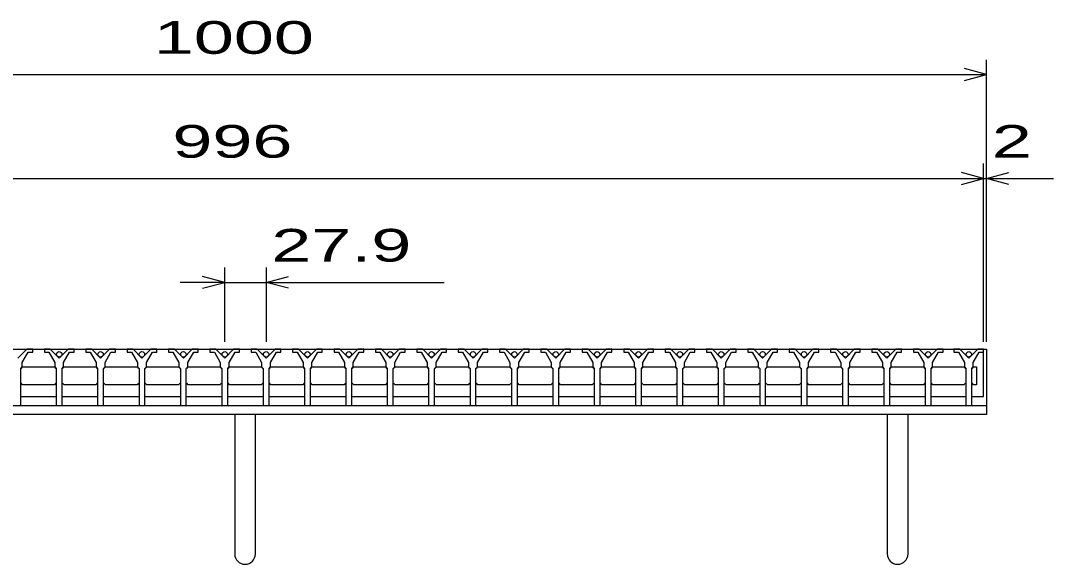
# Model space of a CAD drawing. Units: millimetres, scale not verified. Extents: x -1820 to 1731, y -1282 to 1054.
# Drawn here: x -1072 to -376, y -632 to -266 of the extents above; entities that cross this region are included whole.
import ezdxf
from ezdxf.enums import TextEntityAlignment as Align

# ---------------------------------------------------------------- set-up
doc = ezdxf.new("R2010")
doc.units = ezdxf.units.MM
doc.header["$LTSCALE"] = 10
for name, color, linetype, lineweight in [('16', 3, 'Continuous', 25), ('19', 6, 'Continuous', 25), ('22', 2, 'Continuous', 25)]:
    doc.layers.add(name, color=color, linetype=linetype, lineweight=lineweight)
doc.styles.add('ベクトル', font='')
doc.styles.get('ベクトル').set_extended_font_data('ベクトル')

msp = doc.modelspace()

# ---------------------------------------------------------------- linework, layer by layer
at = {"layer": '16'}
for p, q in [((-1419, -487), (-423, -487)), ((-1068.2, -487), (-1074.2, -493)), ((-1064.2, -487), (-1068.2, -487)), ((-1064.2, -489), (-1064.2, -487)), ((-1056.3, -487), (-1056.3, -489)), ((-1052.3, -487), (-1056.3, -487)), ((-1046.3, -493), (-1052.3, -487)), ((-1040.3, -487), (-1046.3, -493)), ((-1036.3, -487), (-1040.3, -487)), ((-1036.3, -489), (-1036.3, -487)), ((-1028.4, -487), (-1028.4, -489)), ((-1024.4, -487), (-1028.4, -487)), ((-1018.4, -493), (-1024.4, -487)), ((-1012.4, -487), (-1018.4, -493)), ((-1008.4, -487), (-1012.4, -487)), ((-1008.4, -489), (-1008.4, -487)), ((-1000.5, -487), (-1000.5, -489)), ((-996.5, -487), (-1000.5, -487)), ((-990.5, -493), (-996.5, -487)), ((-984.5, -487), (-990.5, -493)), ((-980.5, -487), (-984.5, -487)), ((-980.5, -489), (-980.5, -487)), ((-972.6, -487), (-972.6, -489)), ((-968.6, -487), (-972.6, -487)), ((-962.6, -493), (-968.6, -487)), ((-956.6, -487), (-962.6, -493)), ((-952.6, -487), (-956.6, -487)), ((-952.6, -489), (-952.6, -487)), ((-944.7, -487), (-944.7, -489)), ((-940.7, -487), (-944.7, -487)), ((-934.7, -493), (-940.7, -487)), ((-928.7, -487), (-934.7, -493)), ((-924.7, -487), (-928.7, -487)), ((-924.7, -489), (-924.7, -487)), ((-916.8, -487), (-916.8, -489)), ((-912.8, -487), (-916.8, -487)), ((-906.8, -493), (-912.8, -487)), ((-900.8, -487), (-906.8, -493)), ((-896.8, -487), (-900.8, -487)), ((-896.8, -489), (-896.8, -487)), ((-888.9, -487), (-888.9, -489)), ((-884.9, -487), (-888.9, -487)), ((-878.9, -493), (-884.9, -487)), ((-872.9, -487), (-878.9, -493)), ((-868.9, -487), (-872.9, -487)), ((-868.9, -489), (-868.9, -487)), ((-861, -487), (-861, -489)), ((-857, -487), (-861, -487)), ((-851, -493), (-857, -487)), ((-845, -487), (-851, -493)), ((-841, -487), (-845, -487)), ((-841, -489), (-841, -487)), ((-833.1, -487), (-833.1, -489)), ((-829.1, -487), (-833.1, -487)), ((-823.1, -493), (-829.1, -487)), ((-817.1, -487), (-823.1, -493)), ((-813.1, -487), (-817.1, -487)), ((-813.1, -489), (-813.1, -487)), ((-805.2, -487), (-805.2, -489)), ((-801.2, -487), (-805.2, -487)), ((-795.2, -493), (-801.2, -487)), ((-789.2, -487), (-795.2, -493)), ((-785.2, -487), (-789.2, -487)), ((-785.2, -489), (-785.2, -487)), ((-777.3, -487), (-777.3, -489)), ((-773.3, -487), (-777.3, -487)), ((-767.3, -493), (-773.3, -487)), ((-761.3, -487), (-767.3, -493)), ((-757.3, -487), (-761.3, -487)), ((-757.3, -489), (-757.3, -487)), ((-749.4, -487), (-749.4, -489)), ((-745.4, -487), (-749.4, -487)), ((-739.4, -493), (-745.4, -487)), ((-733.4, -487), (-739.4, -493)), ((-729.4, -487), (-733.4, -487)), ((-729.4, -489), (-729.4, -487)), ((-721.5, -487), (-721.5, -489)), ((-717.5, -487), (-721.5, -487)), ((-711.5, -493), (-717.5, -487)), ((-705.5, -487), (-711.5, -493)), ((-701.5, -487), (-705.5, -487)), ((-701.5, -489), (-701.5, -487)), ((-693.6, -487), (-693.6, -489)), ((-689.6, -487), (-693.6, -487)), ((-683.6, -493), (-689.6, -487)), ((-677.6, -487), (-683.6, -493)), ((-673.6, -487), (-677.6, -487)), ((-673.6, -489), (-673.6, -487)), ((-665.7, -487), (-665.7, -489)), ((-661.7, -487), (-665.7, -487)), ((-655.7, -493), (-661.7, -487)), ((-649.7, -487), (-655.7, -493)), ((-645.7, -487), (-649.7, -487)), ((-645.7, -489), (-645.7, -487)), ((-637.8, -487), (-637.8, -489)), ((-633.8, -487), (-637.8, -487)), ((-627.8, -493), (-633.8, -487)), ((-621.8, -487), (-627.8, -493)), ((-617.8, -487), (-621.8, -487)), ((-617.8, -489), (-617.8, -487)), ((-609.9, -487), (-609.9, -489)), ((-605.9, -487), (-609.9, -487)), ((-599.9, -493), (-605.9, -487)), ((-593.9, -487), (-599.9, -493)), ((-589.9, -487), (-593.9, -487)), ((-589.9, -489), (-589.9, -487)), ((-582, -487), (-582, -489)), ((-578, -487), (-582, -487)), ((-572, -493), (-578, -487)), ((-566, -487), (-572, -493)), ((-562, -487), (-566, -487)), ((-562, -489), (-562, -487)), ((-554.1, -487), (-554.1, -489)), ((-550.1, -487), (-554.1, -487)), ((-544.1, -493), (-550.1, -487)), ((-538.1, -487), (-544.1, -493)), ((-534.1, -487), (-538.1, -487)), ((-534.1, -489), (-534.1, -487)), ((-526.2, -487), (-526.2, -489)), ((-522.2, -487), (-526.2, -487)), ((-516.2, -493), (-522.2, -487)), ((-510.2, -487), (-516.2, -493)), ((-506.2, -487), (-510.2, -487)), ((-506.2, -489), (-506.2, -487)), ((-498.3, -487), (-498.3, -489)), ((-494.3, -487), (-498.3, -487)), ((-488.3, -493), (-494.3, -487)), ((-482.3, -487), (-488.3, -493)), ((-478.3, -487), (-482.3, -487)), ((-478.3, -489), (-478.3, -487)), ((-470.4, -487), (-470.4, -489)), ((-466.4, -487), (-470.4, -487)), ((-460.4, -493), (-466.4, -487)), ((-454.4, -487), (-460.4, -493)), ((-450.4, -487), (-454.4, -487)), ((-450.4, -489), (-450.4, -487)), ((-443, -487), (-443, -489)), ((-439, -487), (-443, -487)), ((-433, -493), (-439, -487)), ((-427, -487), (-433, -493)), ((-423, -487), (-427, -487)), ((-423, -489), (-423, -487)), ((-423, -519), (-423, -487)), ((-1071.2, -496), (-1067.2, -489)), ((-1067.2, -489), (-1064.2, -489)), ((-1056.3, -489), (-1053.3, -489)), ((-1053.3, -489), (-1049.3, -496)), ((-1043.3, -496), (-1039.3, -489)), ((-1039.3, -489), (-1036.3, -489)), ((-1028.4, -489), (-1025.4, -489)), ((-1025.4, -489), (-1021.4, -496)), ((-1015.4, -496), (-1011.4, -489)), ((-1011.4, -489), (-1008.4, -489)), ((-1000.5, -489), (-997.5, -489)), ((-997.5, -489), (-993.5, -496)), ((-987.5, -496), (-983.5, -489)), ((-983.5, -489), (-980.5, -489)), ((-972.6, -489), (-969.6, -489)), ((-969.6, -489), (-965.6, -496)), ((-959.6, -496), (-955.6, -489)), ((-955.6, -489), (-952.6, -489)), ((-944.7, -489), (-941.7, -489)), ((-941.7, -489), (-937.7, -496)), ((-931.7, -496), (-927.7, -489)), ((-927.7, -489), (-924.7, -489)), ((-916.8, -489), (-913.8, -489)), ((-913.8, -489), (-909.8, -496)), ((-903.8, -496), (-899.8, -489)), ((-899.8, -489), (-896.8, -489)), ((-888.9, -489), (-885.9, -489)), ((-885.9, -489), (-881.9, -496)), ((-875.9, -496), (-871.9, -489)), ((-871.9, -489), (-868.9, -489)), ((-861, -489), (-858, -489)), ((-858, -489), (-854, -496)), ((-848, -496), (-844, -489)), ((-844, -489), (-841, -489)), ((-833.1, -489), (-830.1, -489)), ((-830.1, -489), (-826.1, -496)), ((-820.1, -496), (-816.1, -489)), ((-816.1, -489), (-813.1, -489)), ((-805.2, -489), (-802.2, -489)), ((-802.2, -489), (-798.2, -496)), ((-792.2, -496), (-788.2, -489)), ((-788.2, -489), (-785.2, -489)), ((-777.3, -489), (-774.3, -489)), ((-774.3, -489), (-770.3, -496)), ((-764.3, -496), (-760.3, -489)), ((-760.3, -489), (-757.3, -489)), ((-749.4, -489), (-746.4, -489)), ((-746.4, -489), (-742.4, -496)), ((-736.4, -496), (-732.4, -489)), ((-732.4, -489), (-729.4, -489)), ((-721.5, -489), (-718.5, -489)), ((-718.5, -489), (-714.5, -496)), ((-708.5, -496), (-704.5, -489)), ((-704.5, -489), (-701.5, -489)), ((-693.6, -489), (-690.6, -489)), ((-690.6, -489), (-686.6, -496)), ((-680.6, -496), (-676.6, -489)), ((-676.6, -489), (-673.6, -489)), ((-665.7, -489), (-662.7, -489)), ((-662.7, -489), (-658.7, -496)), ((-652.7, -496), (-648.7, -489)), ((-648.7, -489), (-645.7, -489)), ((-637.8, -489), (-634.8, -489)), ((-634.8, -489), (-630.8, -496)), ((-624.8, -496), (-620.8, -489)), ((-620.8, -489), (-617.8, -489)), ((-609.9, -489), (-606.9, -489)), ((-606.9, -489), (-602.9, -496)), ((-596.9, -496), (-592.9, -489)), ((-592.9, -489), (-589.9, -489)), ((-582, -489), (-579, -489)), ((-579, -489), (-575, -496)), ((-569, -496), (-565, -489)), ((-565, -489), (-562, -489)), ((-554.1, -489), (-551.1, -489)), ((-551.1, -489), (-547.1, -496)), ((-541.1, -496), (-537.1, -489)), ((-537.1, -489), (-534.1, -489)), ((-526.2, -489), (-523.2, -489)), ((-523.2, -489), (-519.2, -496)), ((-513.2, -496), (-509.2, -489)), ((-509.2, -489), (-506.2, -489)), ((-498.3, -489), (-495.3, -489)), ((-495.3, -489), (-491.3, -496)), ((-485.3, -496), (-481.3, -489)), ((-481.3, -489), (-478.3, -489)), ((-470.4, -489), (-467.4, -489)), ((-467.4, -489), (-463.4, -496)), ((-457.4, -496), (-453.4, -489)), ((-453.4, -489), (-450.4, -489)), ((-443, -489), (-440, -489)), ((-440, -489), (-436, -496)), ((-430, -496), (-426, -489)), ((-426, -489), (-423, -489)), ((-1072.2, -500), (-1071.2, -499)), ((-1072.2, -525), (-1072.2, -500)), ((-1071.95, -500), (-1070.95, -499)), ((-1071.2, -499), (-1071.2, -496)), ((-1070.95, -499), (-1049.55, -499)), ((-1049.55, -499), (-1048.55, -500)), ((-1049.3, -496), (-1049.3, -499)), ((-1049.3, -499), (-1048.3, -500)), ((-1048.3, -500), (-1048.3, -525)), ((-1044.3, -500), (-1043.3, -499)), ((-1044.3, -525), (-1044.3, -500)), ((-1044.05, -500), (-1043.05, -499)), ((-1043.3, -499), (-1043.3, -496)), ((-1043.05, -499), (-1021.65, -499)), ((-1021.65, -499), (-1020.65, -500)), ((-1021.4, -496), (-1021.4, -499)), ((-1021.4, -499), (-1020.4, -500)), ((-1020.4, -500), (-1020.4, -525)), ((-1016.4, -500), (-1015.4, -499)), ((-1016.4, -525), (-1016.4, -500)), ((-1016.15, -500), (-1015.15, -499)), ((-1015.4, -499), (-1015.4, -496)), ((-1015.15, -499), (-993.75, -499)), ((-993.75, -499), (-992.75, -500)), ((-993.5, -496), (-993.5, -499)), ((-993.5, -499), (-992.5, -500)), ((-992.5, -500), (-992.5, -525)), ((-988.5, -500), (-987.5, -499)), ((-988.5, -525), (-988.5, -500)), ((-988.25, -500), (-987.25, -499)), ((-987.5, -499), (-987.5, -496)), ((-987.25, -499), (-965.85, -499)), ((-965.85, -499), (-964.85, -500)), ((-965.6, -496), (-965.6, -499)), ((-965.6, -499), (-964.6, -500)), ((-964.6, -500), (-964.6, -525)), ((-960.6, -500), (-959.6, -499)), ((-960.6, -525), (-960.6, -500)), ((-960.35, -500), (-959.35, -499)), ((-959.6, -499), (-959.6, -496)), ((-959.35, -499), (-937.95, -499)), ((-937.95, -499), (-936.95, -500)), ((-937.7, -496), (-937.7, -499)), ((-937.7, -499), (-936.7, -500)), ((-936.7, -500), (-936.7, -525)), ((-932.7, -500), (-931.7, -499)), ((-932.7, -525), (-932.7, -500)), ((-932.45, -500), (-931.45, -499)), ((-931.7, -499), (-931.7, -496)), ((-931.45, -499), (-910.05, -499)), ((-910.05, -499), (-909.05, -500)), ((-909.8, -496), (-909.8, -499)), ((-909.8, -499), (-908.8, -500)), ((-908.8, -500), (-908.8, -525)), ((-904.8, -500), (-903.8, -499)), ((-904.8, -525), (-904.8, -500)), ((-904.55, -500), (-903.55, -499)), ((-903.8, -499), (-903.8, -496)), ((-903.55, -499), (-882.15, -499)), ((-882.15, -499), (-881.15, -500)), ((-881.9, -496), (-881.9, -499)), ((-881.9, -499), (-880.9, -500)), ((-880.9, -500), (-880.9, -525)), ((-876.9, -500), (-875.9, -499)), ((-876.9, -525), (-876.9, -500)), ((-876.65, -500), (-875.65, -499)), ((-875.9, -499), (-875.9, -496)), ((-875.65, -499), (-854.25, -499)), ((-854.25, -499), (-853.25, -500)), ((-854, -496), (-854, -499)), ((-854, -499), (-853, -500)), ((-853, -500), (-853, -525)), ((-849, -500), (-848, -499)), ((-849, -525), (-849, -500)), ((-848.75, -500), (-847.75, -499)), ((-848, -499), (-848, -496)), ((-847.75, -499), (-826.35, -499)), ((-826.35, -499), (-825.35, -500)), ((-826.1, -496), (-826.1, -499)), ((-826.1, -499), (-825.1, -500)), ((-825.1, -500), (-825.1, -525)), ((-821.1, -500), (-820.1, -499)), ((-821.1, -525), (-821.1, -500)), ((-820.85, -500), (-819.85, -499)), ((-820.1, -499), (-820.1, -496)), ((-819.85, -499), (-798.45, -499)), ((-798.45, -499), (-797.45, -500)), ((-798.2, -496), (-798.2, -499)), ((-798.2, -499), (-797.2, -500)), ((-797.2, -500), (-797.2, -525)), ((-793.2, -500), (-792.2, -499)), ((-793.2, -525), (-793.2, -500)), ((-792.95, -500), (-791.95, -499)), ((-792.2, -499), (-792.2, -496)), ((-791.95, -499), (-770.55, -499)), ((-770.55, -499), (-769.55, -500)), ((-770.3, -496), (-770.3, -499)), ((-770.3, -499), (-769.3, -500)), ((-769.3, -500), (-769.3, -525)), ((-765.3, -500), (-764.3, -499)), ((-765.3, -525), (-765.3, -500)), ((-765.05, -500), (-764.05, -499)), ((-764.3, -499), (-764.3, -496)), ((-764.05, -499), (-742.65, -499)), ((-742.65, -499), (-741.65, -500)), ((-742.4, -496), (-742.4, -499)), ((-742.4, -499), (-741.4, -500)), ((-741.4, -500), (-741.4, -525)), ((-737.4, -500), (-736.4, -499)), ((-737.4, -525), (-737.4, -500)), ((-737.15, -500), (-736.15, -499)), ((-736.4, -499), (-736.4, -496)), ((-736.15, -499), (-714.75, -499)), ((-714.75, -499), (-713.75, -500)), ((-714.5, -496), (-714.5, -499)), ((-714.5, -499), (-713.5, -500)), ((-713.5, -500), (-713.5, -525)), ((-709.5, -500), (-708.5, -499)), ((-709.5, -525), (-709.5, -500)), ((-709.25, -500), (-708.25, -499)), ((-708.5, -499), (-708.5, -496)), ((-708.25, -499), (-686.85, -499)), ((-686.85, -499), (-685.85, -500)), ((-686.6, -496), (-686.6, -499)), ((-686.6, -499), (-685.6, -500)), ((-685.6, -500), (-685.6, -525)), ((-681.6, -500), (-680.6, -499)), ((-681.6, -525), (-681.6, -500)), ((-681.35, -500), (-680.35, -499)), ((-680.6, -499), (-680.6, -496)), ((-680.35, -499), (-658.95, -499)), ((-658.95, -499), (-657.95, -500)), ((-658.7, -496), (-658.7, -499)), ((-658.7, -499), (-657.7, -500)), ((-657.7, -500), (-657.7, -525)), ((-653.7, -500), (-652.7, -499)), ((-653.7, -525), (-653.7, -500)), ((-653.45, -500), (-652.45, -499)), ((-652.7, -499), (-652.7, -496)), ((-652.45, -499), (-631.05, -499)), ((-631.05, -499), (-630.05, -500)), ((-630.8, -496), (-630.8, -499)), ((-630.8, -499), (-629.8, -500)), ((-629.8, -500), (-629.8, -525)), ((-625.8, -500), (-624.8, -499)), ((-625.8, -525), (-625.8, -500)), ((-625.55, -500), (-624.55, -499)), ((-624.8, -499), (-624.8, -496)), ((-624.55, -499), (-603.15, -499)), ((-603.15, -499), (-602.15, -500)), ((-602.9, -496), (-602.9, -499)), ((-602.9, -499), (-601.9, -500)), ((-601.9, -500), (-601.9, -525)), ((-597.9, -500), (-596.9, -499)), ((-597.9, -525), (-597.9, -500)), ((-597.65, -500), (-596.65, -499)), ((-596.9, -499), (-596.9, -496)), ((-596.65, -499), (-575.25, -499)), ((-575.25, -499), (-574.25, -500)), ((-575, -496), (-575, -499)), ((-575, -499), (-574, -500)), ((-574, -500), (-574, -525)), ((-570, -500), (-569, -499)), ((-570, -525), (-570, -500)), ((-569.75, -500), (-568.75, -499)), ((-569, -499), (-569, -496)), ((-568.75, -499), (-547.35, -499)), ((-547.35, -499), (-546.35, -500)), ((-547.1, -496), (-547.1, -499)), ((-547.1, -499), (-546.1, -500)), ((-546.1, -500), (-546.1, -525)), ((-542.1, -500), (-541.1, -499)), ((-542.1, -525), (-542.1, -500)), ((-541.85, -500), (-540.85, -499)), ((-541.1, -499), (-541.1, -496)), ((-540.85, -499), (-519.45, -499)), ((-519.45, -499), (-518.45, -500)), ((-519.2, -496), (-519.2, -499)), ((-519.2, -499), (-518.2, -500)), ((-518.2, -500), (-518.2, -525)), ((-514.2, -500), (-513.2, -499)), ((-514.2, -525), (-514.2, -500)), ((-513.95, -500), (-512.95, -499)), ((-513.2, -499), (-513.2, -496)), ((-512.95, -499), (-491.55, -499)), ((-491.55, -499), (-490.55, -500)), ((-491.3, -496), (-491.3, -499)), ((-491.3, -499), (-490.3, -500)), ((-490.3, -500), (-490.3, -525)), ((-486.3, -500), (-485.3, -499)), ((-486.3, -525), (-486.3, -500)), ((-486.05, -500), (-485.05, -499)), ((-485.3, -499), (-485.3, -496)), ((-485.05, -499), (-463.65, -499)), ((-463.65, -499), (-462.65, -500)), ((-463.4, -496), (-463.4, -499)), ((-463.4, -499), (-462.4, -500)), ((-462.4, -500), (-462.4, -525)), ((-458.4, -500), (-457.4, -499)), ((-458.4, -525), (-458.4, -500)), ((-458.15, -500), (-457.15, -499)), ((-457.4, -499), (-457.4, -496)), ((-457.15, -499), (-436.25, -499)), ((-436.25, -499), (-435.25, -500)), ((-436, -496), (-436, -499)), ((-436, -499), (-435, -500)), ((-435, -500), (-435, -525)), ((-431, -500), (-430, -499)), ((-431, -525), (-431, -500)), ((-430.75, -500), (-429.75, -499)), ((-430, -499), (-430, -496)), ((-429.75, -499), (-427.75, -499)), ((-427.75, -499), (-427.75, -511)), ((-1070.95, -511), (-1071.95, -510)), ((-1049.55, -511), (-1070.95, -511)), ((-1048.55, -510), (-1049.55, -511)), ((-1043.05, -511), (-1044.05, -510)), ((-1021.65, -511), (-1043.05, -511)), ((-1020.65, -510), (-1021.65, -511)), ((-1015.15, -511), (-1016.15, -510)), ((-993.75, -511), (-1015.15, -511)), ((-992.75, -510), (-993.75, -511)), ((-987.25, -511), (-988.25, -510)), ((-965.85, -511), (-987.25, -511)), ((-964.85, -510), (-965.85, -511)), ((-959.35, -511), (-960.35, -510)), ((-937.95, -511), (-959.35, -511)), ((-936.95, -510), (-937.95, -511)), ((-931.45, -511), (-932.45, -510)), ((-910.05, -511), (-931.45, -511)), ((-909.05, -510), (-910.05, -511)), ((-903.55, -511), (-904.55, -510)), ((-882.15, -511), (-903.55, -511)), ((-881.15, -510), (-882.15, -511)), ((-875.65, -511), (-876.65, -510)), ((-854.25, -511), (-875.65, -511)), ((-853.25, -510), (-854.25, -511)), ((-847.75, -511), (-848.75, -510)), ((-826.35, -511), (-847.75, -511)), ((-825.35, -510), (-826.35, -511)), ((-819.85, -511), (-820.85, -510)), ((-798.45, -511), (-819.85, -511)), ((-797.45, -510), (-798.45, -511)), ((-791.95, -511), (-792.95, -510)), ((-770.55, -511), (-791.95, -511)), ((-769.55, -510), (-770.55, -511)), ((-764.05, -511), (-765.05, -510)), ((-742.65, -511), (-764.05, -511)), ((-741.65, -510), (-742.65, -511)), ((-736.15, -511), (-737.15, -510)), ((-714.75, -511), (-736.15, -511)), ((-713.75, -510), (-714.75, -511)), ((-708.25, -511), (-709.25, -510)), ((-686.85, -511), (-708.25, -511)), ((-685.85, -510), (-686.85, -511)), ((-680.35, -511), (-681.35, -510)), ((-658.95, -511), (-680.35, -511)), ((-657.95, -510), (-658.95, -511)), ((-652.45, -511), (-653.45, -510)), ((-631.05, -511), (-652.45, -511)), ((-630.05, -510), (-631.05, -511)), ((-624.55, -511), (-625.55, -510)), ((-603.15, -511), (-624.55, -511)), ((-602.15, -510), (-603.15, -511)), ((-596.65, -511), (-597.65, -510)), ((-575.25, -511), (-596.65, -511)), ((-574.25, -510), (-575.25, -511)), ((-568.75, -511), (-569.75, -510)), ((-547.35, -511), (-568.75, -511)), ((-546.35, -510), (-547.35, -511)), ((-540.85, -511), (-541.85, -510)), ((-519.45, -511), (-540.85, -511)), ((-518.45, -510), (-519.45, -511)), ((-512.95, -511), (-513.95, -510)), ((-491.55, -511), (-512.95, -511)), ((-490.55, -510), (-491.55, -511)), ((-485.05, -511), (-486.05, -510)), ((-463.65, -511), (-485.05, -511)), ((-462.65, -510), (-463.65, -511)), ((-457.15, -511), (-458.15, -510)), ((-436.25, -511), (-457.15, -511)), ((-435.25, -510), (-436.25, -511)), ((-429.75, -511), (-430.75, -510)), ((-427.75, -511), (-429.75, -511)), ((-1071.95, -519), (-1048.55, -519)), ((-1044.05, -519), (-1020.65, -519)), ((-1016.15, -519), (-992.75, -519)), ((-988.25, -519), (-964.85, -519)), ((-960.35, -519), (-936.95, -519)), ((-932.45, -519), (-909.05, -519)), ((-904.55, -519), (-881.15, -519)), ((-876.65, -519), (-853.25, -519)), ((-848.75, -519), (-825.35, -519)), ((-820.85, -519), (-797.45, -519)), ((-792.95, -519), (-769.55, -519)), ((-765.05, -519), (-741.65, -519)), ((-737.15, -519), (-713.75, -519)), ((-709.25, -519), (-685.85, -519)), ((-681.35, -519), (-657.95, -519)), ((-653.45, -519), (-630.05, -519)), ((-625.55, -519), (-602.15, -519)), ((-597.65, -519), (-574.25, -519)), ((-569.75, -519), (-546.35, -519)), ((-541.85, -519), (-518.45, -519)), ((-513.95, -519), (-490.55, -519)), ((-486.05, -519), (-462.65, -519)), ((-458.15, -519), (-435.25, -519)), ((-430.75, -519), (-423, -519)), ((-1076.2, -525), (-1072.2, -525)), ((-1048.3, -525), (-1044.3, -525)), ((-1020.4, -525), (-1016.4, -525)), ((-992.5, -525), (-988.5, -525)), ((-964.6, -525), (-960.6, -525)), ((-936.7, -525), (-932.7, -525)), ((-908.8, -525), (-904.8, -525)), ((-880.9, -525), (-876.9, -525)), ((-853, -525), (-849, -525)), ((-825.1, -525), (-821.1, -525)), ((-797.2, -525), (-793.2, -525)), ((-769.3, -525), (-765.3, -525)), ((-741.4, -525), (-737.4, -525)), ((-713.5, -525), (-709.5, -525)), ((-685.6, -525), (-681.6, -525)), ((-657.7, -525), (-653.7, -525)), ((-629.8, -525), (-625.8, -525)), ((-601.9, -525), (-597.9, -525)), ((-574, -525), (-570, -525)), ((-546.1, -525), (-542.1, -525)), ((-518.2, -525), (-514.2, -525)), ((-490.3, -525), (-486.3, -525)), ((-462.4, -525), (-458.4, -525)), ((-435, -525), (-431, -525))]:
    msp.add_line(p, q, dxfattribs=at)
for centre in [(-1046.3, -490.5), (-1018.4, -490.5), (-990.5, -490.5), (-962.6, -490.5), (-934.7, -490.5), (-906.8, -490.5), (-878.9, -490.5), (-851, -490.5), (-823.1, -490.5), (-795.2, -490.5), (-767.3, -490.5), (-739.4, -490.5), (-711.5, -490.5), (-683.6, -490.5), (-655.7, -490.5), (-627.8, -490.5), (-599.9, -490.5), (-572, -490.5), (-544.1, -490.5), (-516.2, -490.5), (-488.3, -490.5), (-460.4, -490.5), (-433, -490.5)]:
    msp.add_circle(centre, 1.8, dxfattribs=at)
at = {"layer": '19'}
for p, q in [((-423, -487), (-421, -487)), ((-421, -487), (-421, -525)), ((-1421, -525), (-421, -525)), ((-421, -525), (-421, -531)), ((-421, -531), (-1421, -531)), ((-928, -531), (-928, -625)), ((-914, -625), (-914, -531)), ((-488, -531), (-488, -625)), ((-474, -625), (-474, -531))]:
    msp.add_line(p, q, dxfattribs=at)
for centre in [(-921, -625), (-481, -625)]:
    msp.add_arc(centre, 7, 180, 0, dxfattribs=at)
at = {"layer": '22', "color": 4}
for p, q in [((-421, -482), (-421, -292)), ((-421, -302), (-436, -298)), ((-1421, -302), (-421, -302)), ((-436, -306), (-421, -302)), ((-423, -482), (-423, -362)), ((-421, -482), (-421, -362)), ((-423, -372), (-438, -368)), ((-421, -372), (-406, -368)), ((-1419, -372), (-423, -372)), ((-438, -376), (-423, -372)), ((-423, -372), (-421, -372)), ((-406, -376), (-421, -372)), ((-421, -372), (-376, -372)), ((-934.7, -442), (-949.7, -438)), ((-934.7, -482), (-934.7, -432)), ((-906.8, -432), (-906.8, -482)), ((-906.8, -442), (-891.8, -438)), ((-934.7, -442), (-964.7, -442)), ((-949.7, -446), (-934.7, -442)), ((-934.7, -442), (-906.8, -442)), ((-891.8, -446), (-906.8, -442)), ((-906.8, -442), (-786.8, -442))]:
    msp.add_line(p, q, dxfattribs=at)

# ---------------------------------------------------------------- texts
at = {"layer": '22', "style": 'ベクトル', "width": 1.65}
for s, p in [(' 1000 ', (-996, -277)), (' 996 ', (-983.5, -347)), (' 2 ', (-431, -347)), (' 27.9 ', (-916.8, -417))]:
    msp.add_text(s, height=21.99, dxfattribs=at).set_placement(p, align=Align.MIDDLE_LEFT)

doc.saveas('drawing.dxf')
